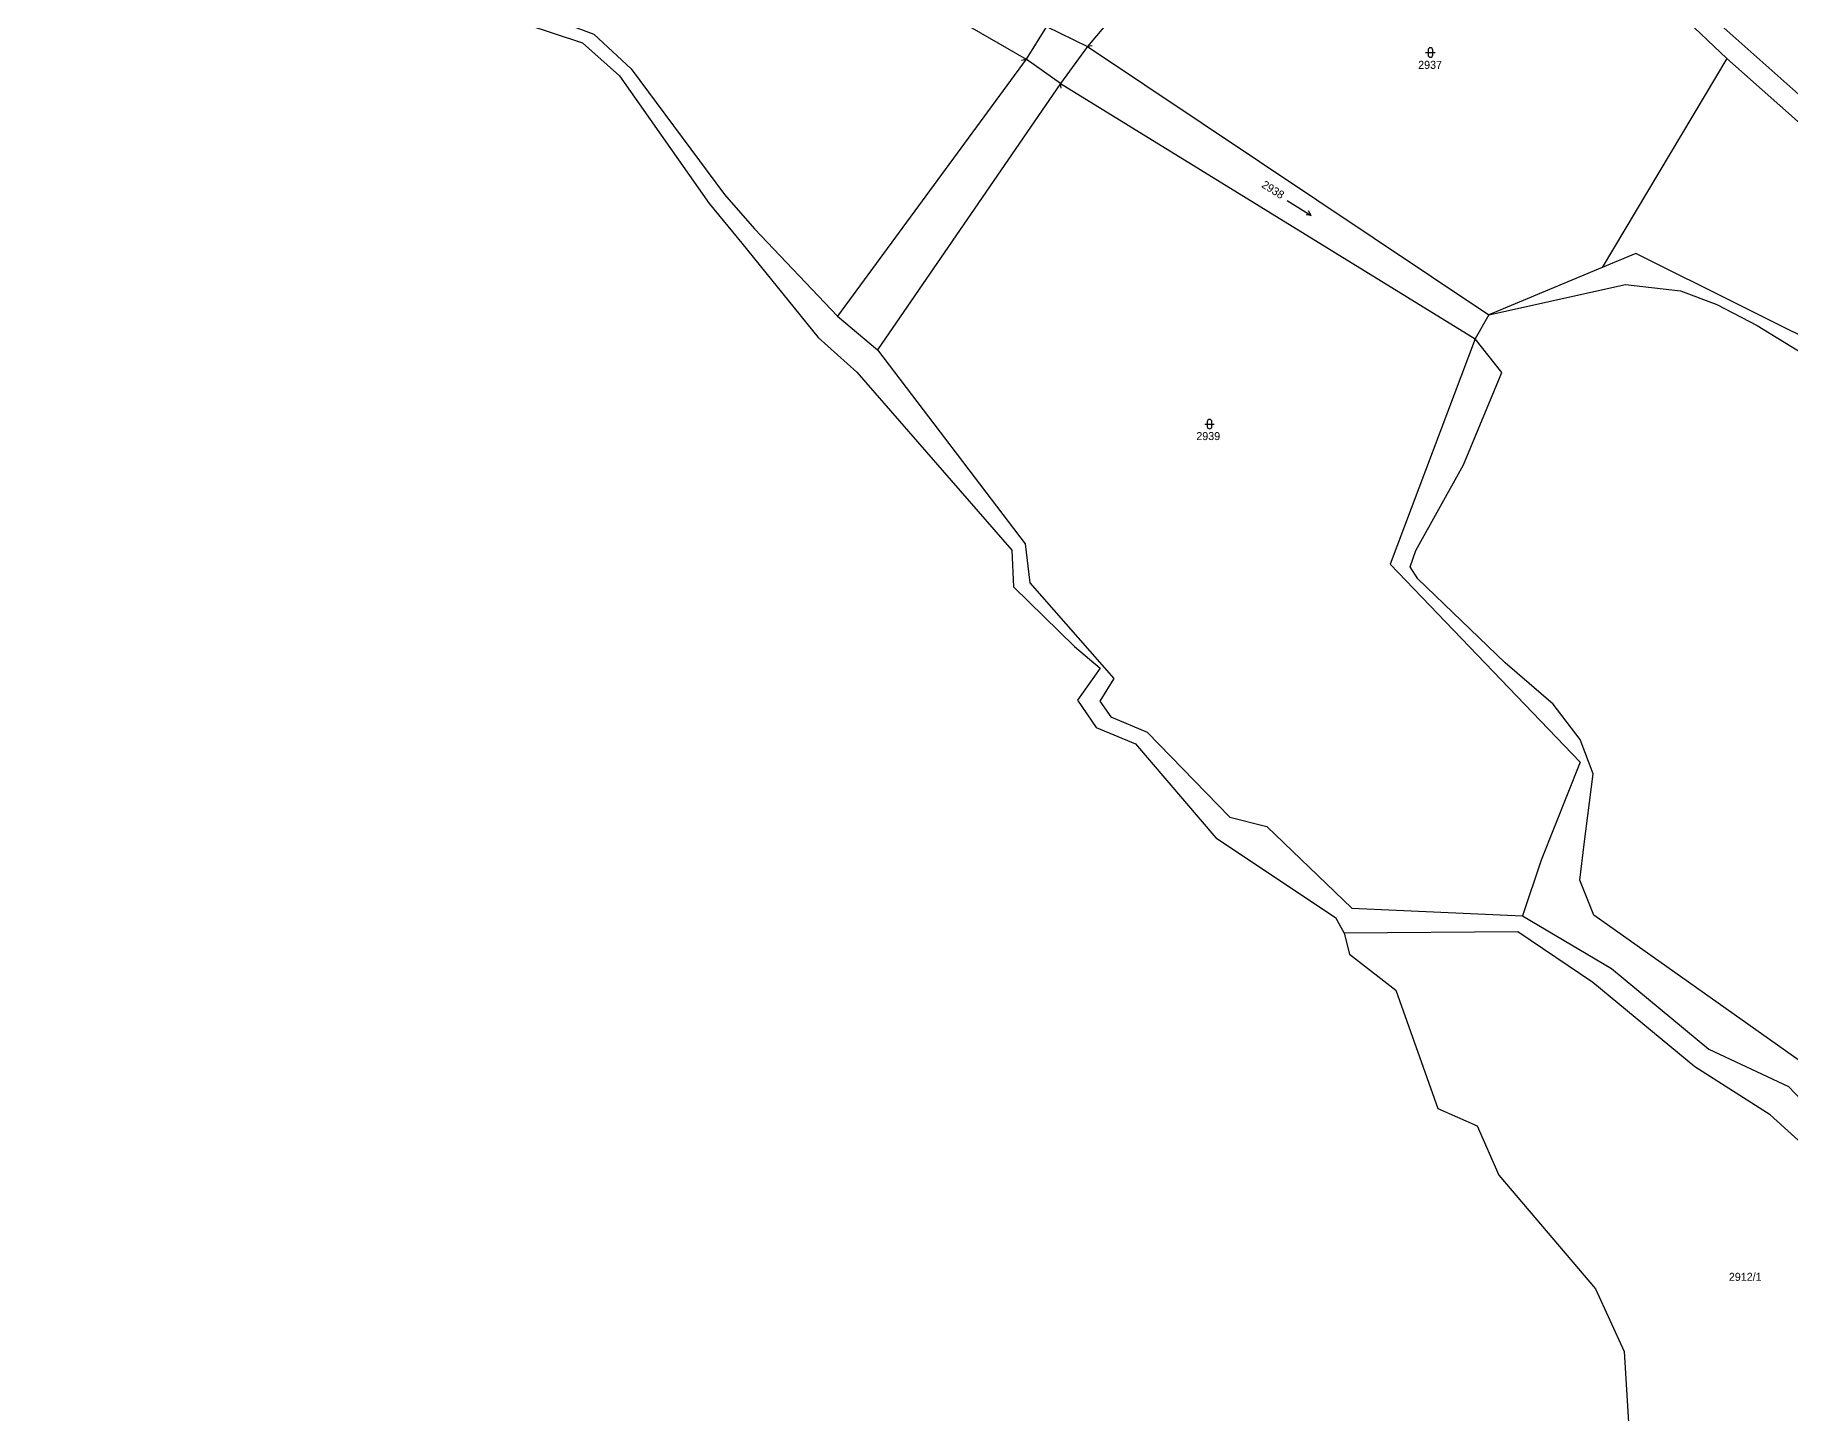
# Model space of a CAD drawing. Extents: x -784124 to -780570, y -980818 to -976926.
# Drawn here: x -783705.4 to -783332.3, y -978657.3 to -978364.5 of the extents above; entities that cross this region are included whole.
import ezdxf
from ezdxf.enums import TextEntityAlignment as Align

# ---------------------------------------------------------------- set-up
doc = ezdxf.new("R2010")
doc.units = 0
doc.header["$LTSCALE"] = 3.138375
doc.header["$MEASUREMENT"] = 0
doc.linetypes.add('0_206_2', pattern=[0])
for name, color, linetype in [('18', 1, 'CONTINUOUS'), ('20600', 1, 'CONTINUOUS'), ('20602', 1, 'CONTINUOUS'), ('21800', 1, 'CONTINUOUS'), ('21900', 1, 'CONTINUOUS'), ('316', 1, 'CONTINUOUS'), ('420', 1, 'CONTINUOUS'), ('802', 1, 'CONTINUOUS')]:
    doc.layers.add(name, color=color, linetype=linetype)

# ---------------------------------------------------------------- blocks, each defined once
blk = doc.blocks.new('3_16$5')
at = {"layer": '316', "color": 255, "linetype": 'Continuous'}
for p, q in [((-1, 1), (1, 1)), ((-0.5, 1.5), (-0.5, 0.5)), ((0.5, 0.5), (0.5, 1.5))]:
    blk.add_line(p, q, dxfattribs=at)
for centre, start, end in [((0, 1.5), 0, 180), ((0, 0.5), 180, 359.9879)]:
    blk.add_arc(centre, 0.5, start, end, dxfattribs=at)
blk = doc.blocks.new('8_02$7')
at = {"layer": '802', "color": 255, "linetype": 'Continuous'}
for p, q in [((3.02, -0.01), (2.04, 0.49)), ((-2.98, -0.01), (3.02, -0.01)), ((3.02, -0.01), (2.04, -0.51))]:
    blk.add_line(p, q, dxfattribs=at)
blk = doc.blocks.new('4_20$20')
at = {"layer": '420', "color": 255, "linetype": 'Continuous'}
blk.add_line((-0.71, -0.71), (0, 0), dxfattribs=at)

msp = doc.modelspace()

# ---------------------------------------------------------------- linework, layer by layer
at = {"layer": '20600', "color": 3, "linetype": 'Continuous'}
for p, q in [((-783562.14, -978400.2), (-783555.25, -978408.64)), ((-783539.04, -978428.67), (-783530.78, -978436.06)), ((-783429.11, -978551.92), (-783427.27, -978555.2))]:
    msp.add_line(p, q, dxfattribs=at)
for points in [[(-783607.37, -978360.07), (-783589.09, -978366.13), (-783581.26, -978373.09)], [(-783497.86, -978473.88), (-783497.51, -978481.64), (-783484.51, -978494.32), (-783479.1, -978498.93), (-783483.93, -978505.77), (-783479.91, -978511.57), (-783471.55, -978515.01)], [(-783427.27, -978555.2), (-783426.07, -978559.68), (-783416.23, -978567.36)], [(-783407.35, -978592.44), (-783399, -978596.18), (-783394.36, -978606.65)], [(-783373.84, -978630.76), (-783367.71, -978644.11), (-783366.59, -978662.63), (-783361.08, -978681.06), (-783361.01, -978681.36)]]:
    msp.add_lwpolyline(points, dxfattribs=at)
at = {"layer": '20602', "color": 3, "linetype": '0_206_2'}
for p, q in [((-783581.26, -978373.09), (-783562.14, -978400.2)), ((-783555.25, -978408.64), (-783539.04, -978428.67)), ((-783530.78, -978436.06), (-783497.86, -978473.88)), ((-783416.23, -978567.36), (-783407.35, -978592.44)), ((-783394.36, -978606.65), (-783373.84, -978630.76))]:
    msp.add_line(p, q, dxfattribs=at)
msp.add_lwpolyline([(-783471.55, -978515.01), (-783454.5, -978534.97), (-783429.11, -978551.92)], dxfattribs=at)
at = {"layer": '21800', "color": 255, "linetype": 'Continuous'}
for p, q in [((-783490.48, -978362.6), (-783481.75, -978366.9)), ((-783487.55, -978374.75), (-783494.79, -978369.6)), ((-783396.53, -978423.87), (-783367.43, -978417.47)), ((-783367.43, -978417.47), (-783355.8, -978418.8)), ((-783355.8, -978418.8), (-783348.02, -978421.72)), ((-783348.02, -978421.72), (-783339.51, -978426.18)), ((-783339.51, -978426.18), (-783300.82, -978449.91)), ((-783393.7, -978436.11), (-783399.39, -978429)), ((-783401.85, -978455.76), (-783393.7, -978436.11)), ((-783412.03, -978473.96), (-783401.85, -978455.76)), ((-783413.24, -978477.4), (-783412.03, -978473.96)), ((-783411.56, -978479.93), (-783413.24, -978477.4)), ((-783393, -978497.81), (-783411.56, -978479.93)), ((-783382.86, -978506.57), (-783393, -978497.81)), ((-783377.09, -978514.06), (-783382.86, -978506.57)), ((-783374.35, -978521.41), (-783377.09, -978514.06)), ((-783376.24, -978536.34), (-783374.35, -978521.41)), ((-783377.15, -978543.99), (-783376.24, -978536.34)), ((-783374.18, -978551.4), (-783377.15, -978543.99)), ((-783320.31, -978589.52), (-783374.18, -978551.4))]:
    msp.add_line(p, q, dxfattribs=at)
at = {"layer": '21900', "color": 3, "linetype": 'Continuous'}
for p, q in [((-783432, -978307.29), (-783481.75, -978366.9)), ((-783490.48, -978362.6), (-783494.79, -978369.6)), ((-783481.75, -978366.9), (-783487.55, -978374.75)), ((-783481.75, -978366.9), (-783396.53, -978423.87)), ((-783494.79, -978369.6), (-783534.91, -978424.16)), ((-783345.91, -978369.45), (-783372.43, -978413.84)), ((-783487.55, -978374.75), (-783526.38, -978431.33)), ((-783487.55, -978374.75), (-783399.39, -978429)), ((-783372.43, -978413.84), (-783396.53, -978423.87)), ((-783396.53, -978423.87), (-783399.39, -978429)), ((-783534.91, -978424.16), (-783526.38, -978431.33))]:
    msp.add_line(p, q, dxfattribs=at)
for points in [[(-783669.23, -978251.91), (-783659.4, -978255.97), (-783571.07, -978325.56), (-783494.79, -978369.6)], [(-783705.41, -978293.56), (-783688.71, -978306.38), (-783677.66, -978319.8), (-783664.99, -978327.03), (-783657.27, -978334.74), (-783649.32, -978337.48), (-783646.74, -978341), (-783628.49, -978345.9), (-783605.43, -978357.27), (-783586.65, -978364.23), (-783578.73, -978371.65), (-783558.92, -978398.32), (-783552.54, -978405.61), (-783534.91, -978424.16)], [(-783415.28, -978307.87), (-783363.79, -978347.55), (-783315.3, -978390.68), (-783295.56, -978417.3), (-783263.64, -978442.54), (-783235.63, -978465.62)], [(-783345.91, -978369.45), (-783366.46, -978349.9), (-783416.15, -978313.93)], [(-783225.45, -978496.47), (-783226.22, -978486.22), (-783232.75, -978476.38), (-783266.65, -978445.09), (-783298.9, -978419.48), (-783319.02, -978393.29), (-783345.91, -978369.45)], [(-783225.45, -978496.47), (-783320.64, -978433.06), (-783365.25, -978410.85), (-783372.43, -978413.84)], [(-783526.38, -978431.33), (-783495.02, -978472.51), (-783494.03, -978480.84), (-783476.21, -978501.16), (-783479.16, -978505.98), (-783476.81, -978509.26), (-783469.13, -978512.55), (-783451.55, -978530.59), (-783443.65, -978532.59), (-783425.6, -978549.95), (-783389.34, -978551.55)], [(-783399.39, -978429), (-783417.47, -978476.82), (-783377.09, -978518.88), (-783385.4, -978539.74), (-783389.34, -978551.55)], [(-783389.34, -978551.55), (-783370.43, -978562.71), (-783349.77, -978579.86), (-783332.79, -978587.83), (-783305.3, -978616.66), (-783290.54, -978634.9), (-783279.67, -978640.31)], [(-783293.51, -978636.5), (-783309.04, -978618.86), (-783336.69, -978593.81), (-783352.71, -978583.64), (-783374.4, -978565.68), (-783390.3, -978554.96), (-783427.27, -978555.2)]]:
    msp.add_lwpolyline(points, dxfattribs=at)

# ---------------------------------------------------------------- block references
at = {"layer": '316', "color": 0, "linetype": 'ByBlock'}
for p in [(-783408.92, -978369.16), (-783455.83, -978448.1)]:
    msp.add_blockref('3_16$5', p, dxfattribs=at)
at = {"layer": '420', "color": 0, "linetype": 'ByBlock'}
for p, rotation in [((-783481.75, -978366.9), 143), ((-783494.79, -978369.6), 325), ((-783487.55, -978374.75), 54)]:
    msp.add_blockref('4_20$20', p, dxfattribs=dict(at, rotation=rotation))
at = {"layer": '802', "color": 0, "linetype": 'ByBlock', "rotation": 328}
msp.add_blockref('8_02$7', (-783436.79, -978401.16), dxfattribs=at)

# ---------------------------------------------------------------- texts
at = {"layer": '18', "color": 255, "linetype": 'Continuous'}
for s, p in [('2937', (-783411.51, -978372.14)), ('2939', (-783458.65, -978451)), ('2912/1', (-783345.49, -978629.59))]:
    msp.add_text(s, height=1.7, dxfattribs=at).set_placement(p, align=Align.BOTTOM_LEFT)
msp.add_text('2938', height=1.7, rotation=328, dxfattribs=at).set_placement((-783445.21, -978397.11), align=Align.BOTTOM_LEFT)

doc.saveas('drawing.dxf')
